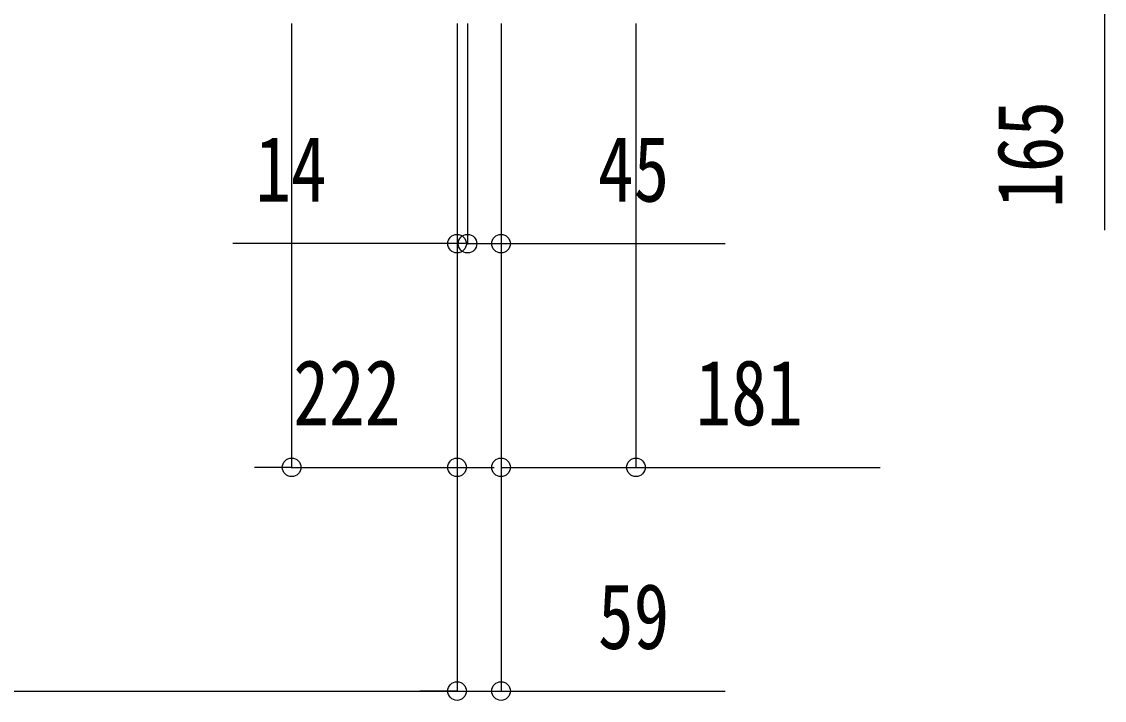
# Model space of a CAD drawing. Units: millimetres, scale not verified. Extents: x -16820 to 16820, y -11880 to 11880.
# Drawn here: x -4199 to -2746, y 7130 to 8040 of the extents above; entities that cross this region are included whole.
import ezdxf
from ezdxf.enums import TextEntityAlignment as Align

# ---------------------------------------------------------------- set-up
doc = ezdxf.new("R2010")
doc.units = ezdxf.units.MM
doc.header["$LTSCALE"] = 50
doc.layers.add('0-6_YKK_D', color=6, linetype='Continuous')
doc.styles.add('ＭＳ ゴシック', font='')
doc.styles.get('ＭＳ ゴシック').set_extended_font_data('MS Gothic')

msp = doc.modelspace()

# ---------------------------------------------------------------- linework, layer by layer
at = {"layer": '0-6_YKK_D'}
for p, q in [((-3836.42, 8037.5), (-3836.42, 7441)), ((-3614.42, 8037.5), (-3614.42, 7141)), ((-3614.42, 8037.5), (-3614.42, 7441)), ((-3614.42, 8037.5), (-3614.42, 7741)), ((-3614.42, 8037.5), (-3614.42, 7141)), ((-3600.42, 8037.5), (-3600.42, 7741)), ((-3600.42, 8037.5), (-3600.42, 7741)), ((-3555.42, 8037.5), (-3555.42, 7141)), ((-3555.42, 8037.5), (-3555.42, 7741)), ((-3555.42, 8037.5), (-3555.42, 7441)), ((-3374.42, 8037.5), (-3374.42, 7441)), ((-3614.42, 7742), (-3915.22, 7742)), ((-3600.42, 7742), (-3650.42, 7742)), ((-3600.42, 7742), (-3614.42, 7742)), ((-3600.42, 7742), (-3555.42, 7742)), ((-3600.42, 7742), (-3550.42, 7742)), ((-3555.42, 7742), (-3254.62, 7742)), ((-3836.42, 7442), (-3886.42, 7442)), ((-3836.42, 7442), (-3614.42, 7442)), ((-3614.42, 7442), (-3564.42, 7442)), ((-5225.42, 7142), (-3614.42, 7142)), ((-3614.42, 7142), (-3664.42, 7142)), ((-3614.42, 7142), (-3555.42, 7142)), ((-3555.42, 7142), (-3254.62, 7142))]:
    msp.add_line(p, q, dxfattribs=at)
for points in [[(-2745.92, 8252.5), (-2745.92, 8087.5), (-2745.92, 7759.9)], [(-3555.42, 7442), (-3374.42, 7442), (-3046.82, 7442)]]:
    msp.add_lwpolyline(points, dxfattribs=at)
for centre in [(-3614.42, 7742), (-3600.42, 7742), (-3600.42, 7742), (-3555.42, 7742), (-3836.42, 7442), (-3614.42, 7442), (-3555.42, 7442), (-3374.42, 7442), (-3614.42, 7142), (-3614.42, 7142), (-3555.42, 7142)]:
    msp.add_circle(centre, 12.5, dxfattribs=at)

# ---------------------------------------------------------------- texts
at = {"layer": '0-6_YKK_D', "style": 'ＭＳ ゴシック', "width": 0.8}
msp.add_text('165', height=87.98, rotation=90, dxfattribs=at).set_placement((-2775.92, 7789.9), align=Align.BOTTOM_LEFT)
for s, p in [('14', (-3885.22, 7772)), ('45', (-3425.42, 7772)), ('222', (-3834.22, 7472)), ('181', (-3294.42, 7472)), ('59', (-3425.42, 7172))]:
    msp.add_text(s, height=87.98, dxfattribs=at).set_placement(p, align=Align.BOTTOM_LEFT)

doc.saveas('drawing.dxf')
